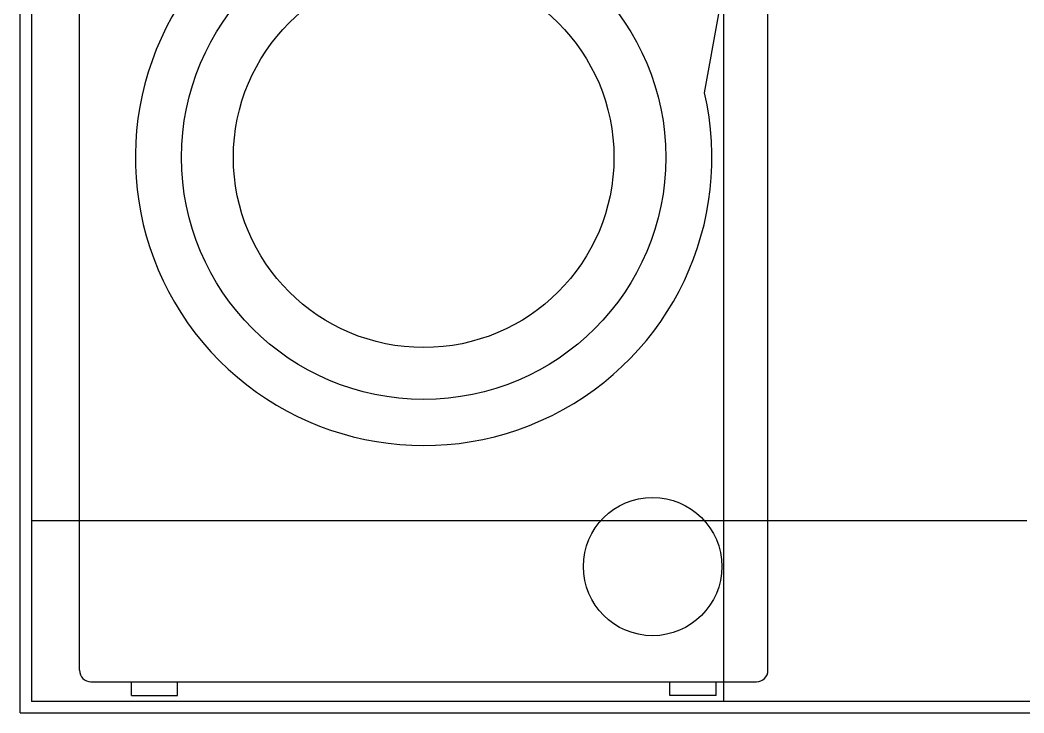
# Model space of a CAD drawing. Header units: millimetres. Extents: x 976 to 9349, y -1578 to 2211.
# Drawn here: x 4392.8 to 4479.9, y 438.6 to 498.7 of the extents above; entities that cross this region are included whole.
import ezdxf

# ---------------------------------------------------------------- set-up
doc = ezdxf.new("R2010")
doc.units = ezdxf.units.MM
for name, color, linetype in [('Płytki', 254, 'Continuous'), ('Urządzenia', 183, 'Continuous'), ('Ściany', 7, 'Continuous')]:
    doc.layers.add(name, color=color, linetype=linetype)

# ---------------------------------------------------------------- blocks, each defined once
blk = doc.blocks.new('Z$W@#22483')
for q in [(0, 257.2), (237.3, 0)]:
    blk.add_line((0, 0), q)
blk = doc.blocks.new('Z$W@#27038')
for p, q in [((1, 84.7), (58.7, 84.7)), ((0, 2.2), (0, 83.7)), ((59.7, 2.2), (59.7, 83.7)), ((0, 71.7), (19.652, 71.7)), ((40.048, 71.7), (59.7, 71.7)), ((39.648, 69.7), (44.891, 69.7)), ((55.433, 59.158), (44.891, 69.7)), ((54.212, 52.31), (55.433, 59.158)), ((1, 1.2), (58.7, 1.2)), ((4.5, 0), (4.5, 1.2)), ((8.5, 0), (8.5, 1.2)), ((51.2, 0), (51.2, 1.2)), ((55.2, 0), (55.2, 1.2)), ((4.5, 0), (8.5, 0)), ((55.2, 0), (51.2, 0))]:
    blk.add_line(p, q)
for centre, radius in [((29.85, 79.2), 2.5), ((29.85, 46.7), 21), ((29.85, 46.7), 16.5), ((49.7, 11.2), 6)]:
    blk.add_circle(centre, radius)
for centre, radius, start, end in [((1, 83.7), 1, 90, 180), ((58.7, 83.7), 1, 0, 90), ((29.85, 46.7), 27, 67.80839, 112.19161), ((29.85, 46.7), 25, 66.92608, 12.96768), ((1, 2.2), 1, 180, 270), ((58.7, 2.2), 1, 270, 0)]:
    blk.add_arc(centre, radius, start, end)

msp = doc.modelspace()

# ---------------------------------------------------------------- linework, layer by layer
at = {"layer": 'Płytki'}
for p, q in [((4393.827, 695.259), (4393.827, 439.559)), ((4453.827, 695.259), (4453.827, 439.559)), ((4393.827, 455.259), (4480.127, 455.259)), ((4558.127, 439.559), (4393.827, 439.559))]:
    msp.add_line(p, q, dxfattribs=at)

# ---------------------------------------------------------------- block references
at = {"layer": 'Urządzenia'}
msp.add_blockref('Z$W@#27038', (4397.977, 440.059), dxfattribs=at)
at = {"layer": 'Ściany'}
msp.add_blockref('Z$W@#22483', (4392.827, 438.559), dxfattribs=at)

doc.saveas('drawing.dxf')
